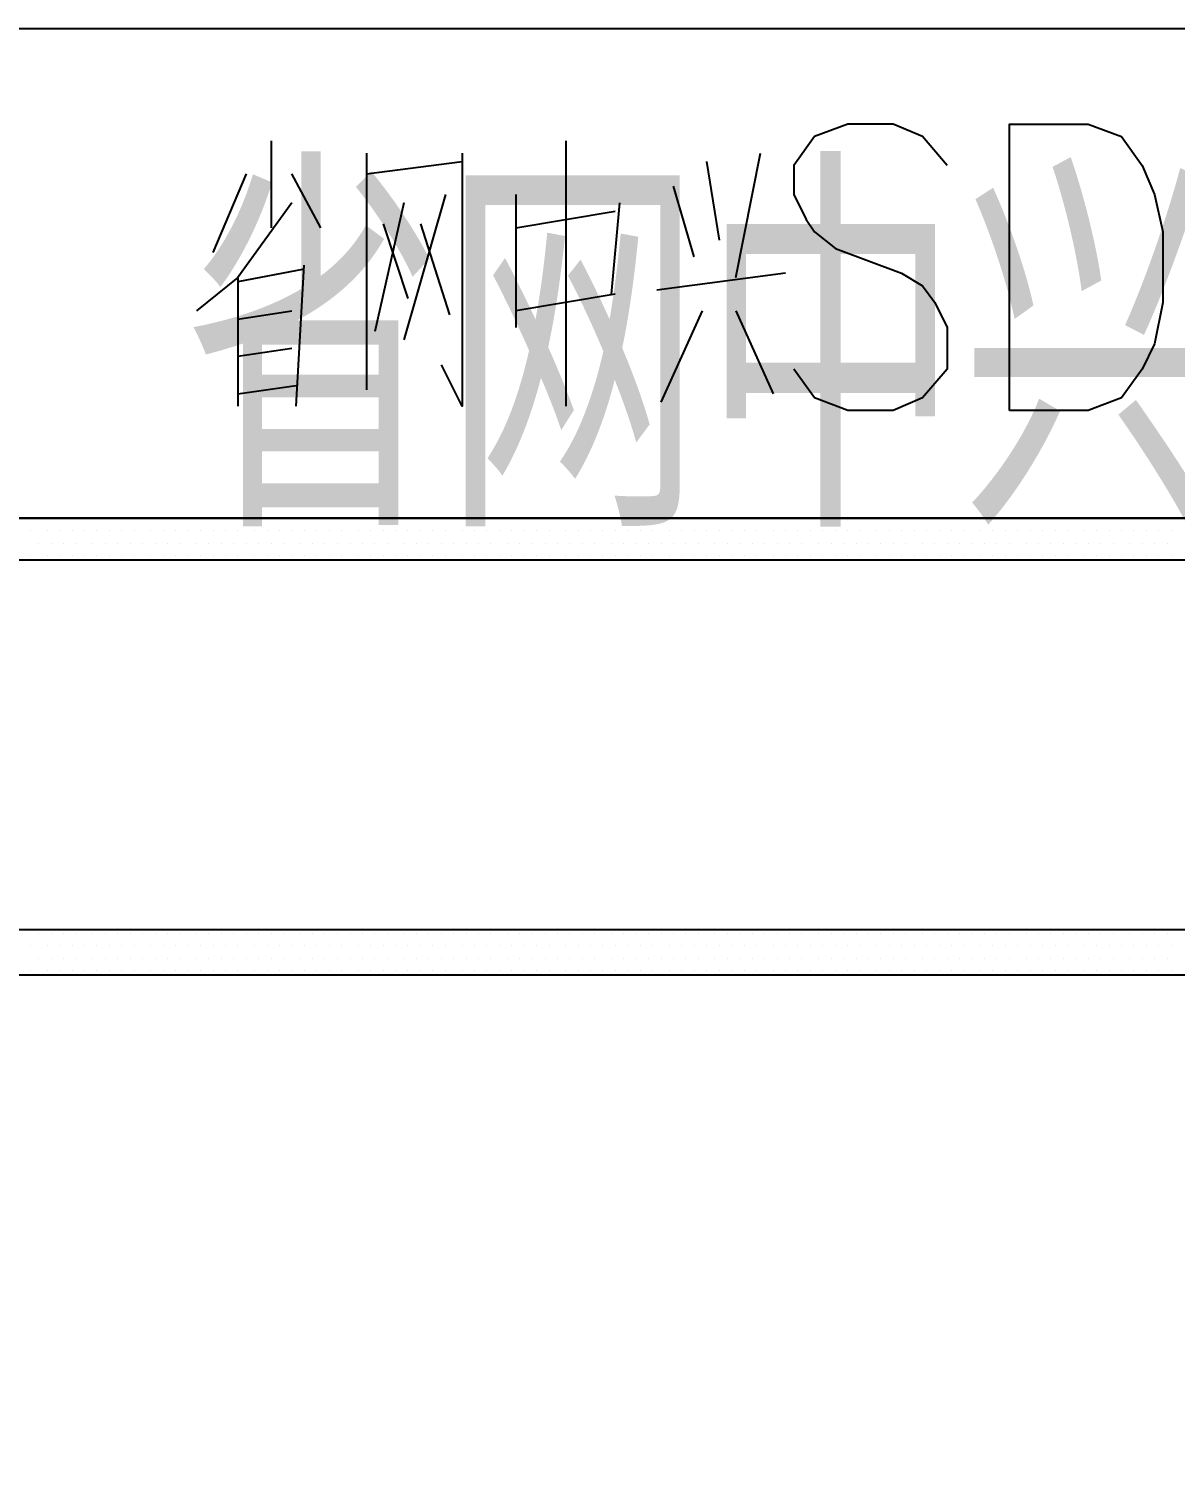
# Model space of a CAD drawing. Header units: metres. Extents: x 17 to 1264, y 17 to 859.
# Drawn here: x 364.1 to 403.91, y 723.38 to 772.99 of the extents above; entities that cross this region are included whole.
import ezdxf

# ---------------------------------------------------------------- set-up
doc = ezdxf.new("R2010")
doc.units = ezdxf.units.M
for name, color, linetype in [('LINES', 7, 'Continuous'), ('POLYLINES', 4, 'Continuous'), ('RECTS', 7, 'Continuous'), ('TEXTS', 3, 'Continuous')]:
    doc.layers.add(name, color=color, linetype=linetype)

msp = doc.modelspace()

# ---------------------------------------------------------------- linework, layer by layer
at = {"layer": 'LINES'}
for p, q in [((372.52, 769.1), (372.52, 766.08)), ((382.75, 769.1), (382.75, 759.89)), ((375.83, 768.67), (375.83, 760.46)), ((388.65, 764.35), (389.51, 768.67)), ((370.51, 765.22), (371.66, 767.95)), ((374.25, 766.08), (373.24, 767.95)), ((375.83, 767.95), (379.15, 768.38)), ((387.64, 768.38), (388.07, 765.65)), ((387.21, 765.07), (386.49, 767.52)), ((377.13, 766.94), (376.12, 762.48)), ((378.57, 767.23), (377.13, 762.19)), ((381.02, 767.23), (381.02, 762.62)), ((384.62, 766.94), (384.33, 763.78)), ((381.02, 766.08), (384.47, 766.66)), ((376.41, 766.22), (377.27, 763.63)), ((377.71, 766.22), (378.71, 763.06)), ((373.67, 764.64), (371.37, 764.21)), ((373.39, 759.89), (373.67, 764.78)), ((390.38, 764.5), (385.91, 763.92)), ((371.37, 764.35), (371.37, 759.89)), ((384.47, 763.78), (381.02, 763.2)), ((371.37, 762.91), (373.24, 763.2)), ((386.06, 760.03), (387.5, 763.2)), ((388.65, 763.2), (389.95, 760.32)), ((371.37, 761.62), (373.24, 761.9)), ((371.37, 760.32), (373.39, 760.61)), ((364.17, 755.57), (364.17, 755.57)), ((364.75, 755.57), (364.75, 755.57)), ((365.18, 755.57), (365.18, 755.57)), ((365.61, 755.57), (365.61, 755.57)), ((366.04, 755.57), (366.04, 755.57)), ((366.47, 755.57), (366.47, 755.57)), ((366.91, 755.57), (366.91, 755.57)), ((367.34, 755.57), (367.34, 755.57)), ((367.77, 755.57), (367.77, 755.57)), ((368.35, 755.57), (368.35, 755.57)), ((368.78, 755.57), (368.78, 755.57)), ((369.21, 755.57), (369.21, 755.57)), ((369.64, 755.57), (369.64, 755.57)), ((370.07, 755.57), (370.07, 755.57)), ((370.51, 755.57), (370.51, 755.57)), ((370.94, 755.57), (370.94, 755.57)), ((371.37, 755.57), (371.37, 755.57)), ((371.95, 755.57), (371.95, 755.57)), ((372.38, 755.57), (372.38, 755.57)), ((372.81, 755.57), (372.81, 755.57)), ((373.24, 755.57), (373.24, 755.57)), ((373.67, 755.57), (373.67, 755.57)), ((374.11, 755.57), (374.11, 755.57)), ((374.54, 755.57), (374.54, 755.57)), ((374.97, 755.57), (374.97, 755.57)), ((375.55, 755.57), (375.55, 755.57)), ((375.98, 755.57), (375.98, 755.57)), ((376.41, 755.57), (376.41, 755.57)), ((376.84, 755.57), (376.84, 755.57)), ((377.27, 755.57), (377.27, 755.57)), ((377.71, 755.57), (377.71, 755.57)), ((378.14, 755.57), (378.14, 755.57)), ((378.57, 755.57), (378.57, 755.57)), ((379.15, 755.57), (379.15, 755.57)), ((379.58, 755.57), (379.58, 755.57)), ((380.01, 755.57), (380.01, 755.57)), ((380.44, 755.57), (380.44, 755.57)), ((380.87, 755.57), (380.87, 755.57)), ((381.31, 755.57), (381.31, 755.57)), ((381.74, 755.57), (381.74, 755.57)), ((382.17, 755.57), (382.17, 755.57)), ((382.75, 755.57), (382.75, 755.57)), ((383.18, 755.57), (383.18, 755.57)), ((383.61, 755.57), (383.61, 755.57)), ((384.04, 755.57), (384.04, 755.57)), ((384.47, 755.57), (384.47, 755.57)), ((384.91, 755.57), (384.91, 755.57)), ((385.34, 755.57), (385.34, 755.57)), ((385.77, 755.57), (385.77, 755.57)), ((386.35, 755.57), (386.35, 755.57)), ((386.78, 755.57), (386.78, 755.57)), ((387.21, 755.57), (387.21, 755.57)), ((387.64, 755.57), (387.64, 755.57)), ((388.07, 755.57), (388.07, 755.57)), ((388.51, 755.57), (388.51, 755.57)), ((388.94, 755.57), (388.94, 755.57)), ((389.37, 755.57), (389.37, 755.57)), ((389.95, 755.57), (389.95, 755.57)), ((390.38, 755.57), (390.38, 755.57)), ((390.81, 755.57), (390.81, 755.57)), ((391.24, 755.57), (391.24, 755.57)), ((391.67, 755.57), (391.67, 755.57)), ((392.11, 755.57), (392.11, 755.57)), ((392.54, 755.57), (392.54, 755.57)), ((392.97, 755.57), (392.97, 755.57)), ((393.55, 755.57), (393.55, 755.57)), ((393.98, 755.57), (393.98, 755.57)), ((394.41, 755.57), (394.41, 755.57)), ((394.84, 755.57), (394.84, 755.57)), ((395.27, 755.57), (395.27, 755.57)), ((395.71, 755.57), (395.71, 755.57)), ((396.14, 755.57), (396.14, 755.57)), ((396.57, 755.57), (396.57, 755.57)), ((397.15, 755.57), (397.15, 755.57)), ((397.58, 755.57), (397.58, 755.57)), ((398.01, 755.57), (398.01, 755.57)), ((398.44, 755.57), (398.44, 755.57)), ((398.87, 755.57), (398.87, 755.57)), ((399.31, 755.57), (399.31, 755.57)), ((399.74, 755.57), (399.74, 755.57)), ((400.17, 755.57), (400.17, 755.57)), ((400.75, 755.57), (400.75, 755.57)), ((401.18, 755.57), (401.18, 755.57)), ((401.61, 755.57), (401.61, 755.57)), ((402.04, 755.57), (402.04, 755.57)), ((402.47, 755.57), (402.47, 755.57)), ((402.91, 755.57), (402.91, 755.57)), ((403.34, 755.57), (403.34, 755.57)), ((403.77, 755.57), (403.77, 755.57)), ((364.46, 755.14), (364.46, 755.14)), ((364.89, 755.14), (364.89, 755.14)), ((365.32, 755.14), (365.32, 755.14)), ((365.75, 755.14), (365.75, 755.14)), ((366.33, 755.14), (366.33, 755.14)), ((366.76, 755.14), (366.76, 755.14)), ((367.19, 755.14), (367.19, 755.14)), ((367.63, 755.14), (367.63, 755.14)), ((368.06, 755.14), (368.06, 755.14)), ((368.49, 755.14), (368.49, 755.14)), ((368.92, 755.14), (368.92, 755.14)), ((369.35, 755.14), (369.35, 755.14)), ((369.93, 755.14), (369.93, 755.14)), ((370.36, 755.14), (370.36, 755.14)), ((370.79, 755.14), (370.79, 755.14)), ((371.23, 755.14), (371.23, 755.14)), ((371.66, 755.14), (371.66, 755.14)), ((372.09, 755.14), (372.09, 755.14)), ((372.52, 755.14), (372.52, 755.14)), ((372.95, 755.14), (372.95, 755.14)), ((373.53, 755.14), (373.53, 755.14)), ((373.96, 755.14), (373.96, 755.14)), ((374.39, 755.14), (374.39, 755.14)), ((374.83, 755.14), (374.83, 755.14)), ((375.26, 755.14), (375.26, 755.14)), ((375.69, 755.14), (375.69, 755.14)), ((376.12, 755.14), (376.12, 755.14)), ((376.55, 755.14), (376.55, 755.14)), ((377.13, 755.14), (377.13, 755.14)), ((377.56, 755.14), (377.56, 755.14)), ((377.99, 755.14), (377.99, 755.14)), ((378.43, 755.14), (378.43, 755.14)), ((378.86, 755.14), (378.86, 755.14)), ((379.29, 755.14), (379.29, 755.14)), ((379.72, 755.14), (379.72, 755.14)), ((380.15, 755.14), (380.15, 755.14)), ((380.73, 755.14), (380.73, 755.14)), ((381.16, 755.14), (381.16, 755.14)), ((381.59, 755.14), (381.59, 755.14)), ((382.03, 755.14), (382.03, 755.14)), ((382.46, 755.14), (382.46, 755.14)), ((382.89, 755.14), (382.89, 755.14)), ((383.32, 755.14), (383.32, 755.14)), ((383.75, 755.14), (383.75, 755.14)), ((384.33, 755.14), (384.33, 755.14)), ((384.76, 755.14), (384.76, 755.14)), ((385.19, 755.14), (385.19, 755.14)), ((385.63, 755.14), (385.63, 755.14)), ((386.06, 755.14), (386.06, 755.14)), ((386.49, 755.14), (386.49, 755.14)), ((386.92, 755.14), (386.92, 755.14)), ((387.35, 755.14), (387.35, 755.14)), ((387.93, 755.14), (387.93, 755.14)), ((388.36, 755.14), (388.36, 755.14)), ((388.79, 755.14), (388.79, 755.14)), ((389.23, 755.14), (389.23, 755.14)), ((389.66, 755.14), (389.66, 755.14)), ((390.09, 755.14), (390.09, 755.14)), ((390.52, 755.14), (390.52, 755.14)), ((390.95, 755.14), (390.95, 755.14)), ((391.53, 755.14), (391.53, 755.14)), ((391.96, 755.14), (391.96, 755.14)), ((392.39, 755.14), (392.39, 755.14)), ((392.83, 755.14), (392.83, 755.14)), ((393.26, 755.14), (393.26, 755.14)), ((393.69, 755.14), (393.69, 755.14)), ((394.12, 755.14), (394.12, 755.14)), ((394.55, 755.14), (394.55, 755.14)), ((395.13, 755.14), (395.13, 755.14)), ((395.56, 755.14), (395.56, 755.14)), ((395.99, 755.14), (395.99, 755.14)), ((396.43, 755.14), (396.43, 755.14)), ((396.86, 755.14), (396.86, 755.14)), ((397.29, 755.14), (397.29, 755.14)), ((397.72, 755.14), (397.72, 755.14)), ((398.15, 755.14), (398.15, 755.14)), ((398.73, 755.14), (398.73, 755.14)), ((399.16, 755.14), (399.16, 755.14)), ((399.59, 755.14), (399.59, 755.14)), ((400.03, 755.14), (400.03, 755.14)), ((400.46, 755.14), (400.46, 755.14)), ((400.89, 755.14), (400.89, 755.14)), ((401.32, 755.14), (401.32, 755.14)), ((401.75, 755.14), (401.75, 755.14)), ((402.33, 755.14), (402.33, 755.14)), ((402.76, 755.14), (402.76, 755.14)), ((403.19, 755.14), (403.19, 755.14)), ((403.63, 755.14), (403.63, 755.14)), ((364.17, 754.7), (364.17, 754.7)), ((364.75, 754.7), (364.75, 754.7)), ((365.18, 754.7), (365.18, 754.7)), ((365.61, 754.7), (365.61, 754.7)), ((366.04, 754.7), (366.04, 754.7)), ((366.47, 754.7), (366.47, 754.7)), ((366.91, 754.7), (366.91, 754.7)), ((367.34, 754.7), (367.34, 754.7)), ((367.77, 754.7), (367.77, 754.7)), ((368.35, 754.7), (368.35, 754.7)), ((368.78, 754.7), (368.78, 754.7)), ((369.21, 754.7), (369.21, 754.7)), ((369.64, 754.7), (369.64, 754.7)), ((370.07, 754.7), (370.07, 754.7)), ((370.51, 754.7), (370.51, 754.7)), ((370.94, 754.7), (370.94, 754.7)), ((371.37, 754.7), (371.37, 754.7)), ((371.95, 754.7), (371.95, 754.7)), ((372.38, 754.7), (372.38, 754.7)), ((372.81, 754.7), (372.81, 754.7)), ((373.24, 754.7), (373.24, 754.7)), ((373.67, 754.7), (373.67, 754.7)), ((374.11, 754.7), (374.11, 754.7)), ((374.54, 754.7), (374.54, 754.7)), ((374.97, 754.7), (374.97, 754.7)), ((375.55, 754.7), (375.55, 754.7)), ((375.98, 754.7), (375.98, 754.7)), ((376.41, 754.7), (376.41, 754.7)), ((376.84, 754.7), (376.84, 754.7)), ((377.27, 754.7), (377.27, 754.7)), ((377.71, 754.7), (377.71, 754.7)), ((378.14, 754.7), (378.14, 754.7)), ((378.57, 754.7), (378.57, 754.7)), ((379.15, 754.7), (379.15, 754.7)), ((379.58, 754.7), (379.58, 754.7)), ((380.01, 754.7), (380.01, 754.7)), ((380.44, 754.7), (380.44, 754.7)), ((380.87, 754.7), (380.87, 754.7)), ((381.31, 754.7), (381.31, 754.7)), ((381.74, 754.7), (381.74, 754.7)), ((382.17, 754.7), (382.17, 754.7)), ((382.75, 754.7), (382.75, 754.7)), ((383.18, 754.7), (383.18, 754.7)), ((383.61, 754.7), (383.61, 754.7)), ((384.04, 754.7), (384.04, 754.7)), ((384.47, 754.7), (384.47, 754.7)), ((384.91, 754.7), (384.91, 754.7)), ((385.34, 754.7), (385.34, 754.7)), ((385.77, 754.7), (385.77, 754.7)), ((386.35, 754.7), (386.35, 754.7)), ((386.78, 754.7), (386.78, 754.7)), ((387.21, 754.7), (387.21, 754.7)), ((387.64, 754.7), (387.64, 754.7)), ((388.07, 754.7), (388.07, 754.7)), ((388.51, 754.7), (388.51, 754.7)), ((388.94, 754.7), (388.94, 754.7)), ((389.37, 754.7), (389.37, 754.7)), ((389.95, 754.7), (389.95, 754.7)), ((390.38, 754.7), (390.38, 754.7)), ((390.81, 754.7), (390.81, 754.7)), ((391.24, 754.7), (391.24, 754.7)), ((391.67, 754.7), (391.67, 754.7)), ((392.11, 754.7), (392.11, 754.7)), ((392.54, 754.7), (392.54, 754.7)), ((392.97, 754.7), (392.97, 754.7)), ((393.55, 754.7), (393.55, 754.7)), ((393.98, 754.7), (393.98, 754.7)), ((394.41, 754.7), (394.41, 754.7)), ((394.84, 754.7), (394.84, 754.7)), ((395.27, 754.7), (395.27, 754.7)), ((395.71, 754.7), (395.71, 754.7)), ((396.14, 754.7), (396.14, 754.7)), ((396.57, 754.7), (396.57, 754.7)), ((397.15, 754.7), (397.15, 754.7)), ((397.58, 754.7), (397.58, 754.7)), ((398.01, 754.7), (398.01, 754.7)), ((398.44, 754.7), (398.44, 754.7)), ((398.87, 754.7), (398.87, 754.7)), ((399.31, 754.7), (399.31, 754.7)), ((399.74, 754.7), (399.74, 754.7)), ((400.17, 754.7), (400.17, 754.7)), ((400.75, 754.7), (400.75, 754.7)), ((401.18, 754.7), (401.18, 754.7)), ((401.61, 754.7), (401.61, 754.7)), ((402.04, 754.7), (402.04, 754.7)), ((402.47, 754.7), (402.47, 754.7)), ((402.91, 754.7), (402.91, 754.7)), ((403.34, 754.7), (403.34, 754.7)), ((403.77, 754.7), (403.77, 754.7)), ((364.46, 741.6), (364.46, 741.6)), ((364.89, 741.6), (364.89, 741.6)), ((365.32, 741.6), (365.32, 741.6)), ((365.75, 741.6), (365.75, 741.6)), ((366.33, 741.6), (366.33, 741.6)), ((366.76, 741.6), (366.76, 741.6)), ((367.19, 741.6), (367.19, 741.6)), ((367.63, 741.6), (367.63, 741.6)), ((368.06, 741.6), (368.06, 741.6)), ((368.49, 741.6), (368.49, 741.6)), ((368.92, 741.6), (368.92, 741.6)), ((369.35, 741.6), (369.35, 741.6)), ((369.93, 741.6), (369.93, 741.6)), ((370.36, 741.6), (370.36, 741.6)), ((370.79, 741.6), (370.79, 741.6)), ((371.23, 741.6), (371.23, 741.6)), ((371.66, 741.6), (371.66, 741.6)), ((372.09, 741.6), (372.09, 741.6)), ((372.52, 741.6), (372.52, 741.6)), ((372.95, 741.6), (372.95, 741.6)), ((373.53, 741.6), (373.53, 741.6)), ((373.96, 741.6), (373.96, 741.6)), ((374.39, 741.6), (374.39, 741.6)), ((374.83, 741.6), (374.83, 741.6)), ((375.26, 741.6), (375.26, 741.6)), ((375.69, 741.6), (375.69, 741.6)), ((376.12, 741.6), (376.12, 741.6)), ((376.55, 741.6), (376.55, 741.6)), ((377.13, 741.6), (377.13, 741.6)), ((377.56, 741.6), (377.56, 741.6)), ((377.99, 741.6), (377.99, 741.6)), ((378.43, 741.6), (378.43, 741.6)), ((378.86, 741.6), (378.86, 741.6)), ((379.29, 741.6), (379.29, 741.6)), ((379.72, 741.6), (379.72, 741.6)), ((380.15, 741.6), (380.15, 741.6)), ((380.73, 741.6), (380.73, 741.6)), ((381.16, 741.6), (381.16, 741.6)), ((381.59, 741.6), (381.59, 741.6)), ((382.03, 741.6), (382.03, 741.6)), ((382.46, 741.6), (382.46, 741.6)), ((382.89, 741.6), (382.89, 741.6)), ((383.32, 741.6), (383.32, 741.6)), ((383.75, 741.6), (383.75, 741.6)), ((384.33, 741.6), (384.33, 741.6)), ((384.76, 741.6), (384.76, 741.6)), ((385.19, 741.6), (385.19, 741.6)), ((385.63, 741.6), (385.63, 741.6)), ((386.06, 741.6), (386.06, 741.6)), ((386.49, 741.6), (386.49, 741.6)), ((386.92, 741.6), (386.92, 741.6)), ((387.35, 741.6), (387.35, 741.6)), ((387.93, 741.6), (387.93, 741.6)), ((388.36, 741.6), (388.36, 741.6)), ((388.79, 741.6), (388.79, 741.6)), ((389.23, 741.6), (389.23, 741.6)), ((389.66, 741.6), (389.66, 741.6)), ((390.09, 741.6), (390.09, 741.6)), ((390.52, 741.6), (390.52, 741.6)), ((390.95, 741.6), (390.95, 741.6)), ((391.53, 741.6), (391.53, 741.6)), ((391.96, 741.6), (391.96, 741.6)), ((392.39, 741.6), (392.39, 741.6)), ((392.83, 741.6), (392.83, 741.6)), ((393.26, 741.6), (393.26, 741.6)), ((393.69, 741.6), (393.69, 741.6)), ((394.12, 741.6), (394.12, 741.6)), ((394.55, 741.6), (394.55, 741.6)), ((395.13, 741.6), (395.13, 741.6)), ((395.56, 741.6), (395.56, 741.6)), ((395.99, 741.6), (395.99, 741.6)), ((396.43, 741.6), (396.43, 741.6)), ((396.86, 741.6), (396.86, 741.6)), ((397.29, 741.6), (397.29, 741.6)), ((397.72, 741.6), (397.72, 741.6)), ((398.15, 741.6), (398.15, 741.6)), ((398.73, 741.6), (398.73, 741.6)), ((399.16, 741.6), (399.16, 741.6)), ((399.59, 741.6), (399.59, 741.6)), ((400.03, 741.6), (400.03, 741.6)), ((400.46, 741.6), (400.46, 741.6)), ((400.89, 741.6), (400.89, 741.6)), ((401.32, 741.6), (401.32, 741.6)), ((401.75, 741.6), (401.75, 741.6)), ((402.33, 741.6), (402.33, 741.6)), ((402.76, 741.6), (402.76, 741.6)), ((403.19, 741.6), (403.19, 741.6)), ((403.63, 741.6), (403.63, 741.6)), ((364.17, 741.17), (364.17, 741.17)), ((364.75, 741.17), (364.75, 741.17)), ((365.18, 741.17), (365.18, 741.17)), ((365.61, 741.17), (365.61, 741.17)), ((366.04, 741.17), (366.04, 741.17)), ((366.47, 741.17), (366.47, 741.17)), ((366.91, 741.17), (366.91, 741.17)), ((367.34, 741.17), (367.34, 741.17)), ((367.77, 741.17), (367.77, 741.17)), ((368.35, 741.17), (368.35, 741.17)), ((368.78, 741.17), (368.78, 741.17)), ((369.21, 741.17), (369.21, 741.17)), ((369.64, 741.17), (369.64, 741.17)), ((370.07, 741.17), (370.07, 741.17)), ((370.51, 741.17), (370.51, 741.17)), ((370.94, 741.17), (370.94, 741.17)), ((371.37, 741.17), (371.37, 741.17)), ((371.95, 741.17), (371.95, 741.17)), ((372.38, 741.17), (372.38, 741.17)), ((372.81, 741.17), (372.81, 741.17)), ((373.24, 741.17), (373.24, 741.17)), ((373.67, 741.17), (373.67, 741.17)), ((374.11, 741.17), (374.11, 741.17)), ((374.54, 741.17), (374.54, 741.17)), ((374.97, 741.17), (374.97, 741.17)), ((375.55, 741.17), (375.55, 741.17)), ((375.98, 741.17), (375.98, 741.17)), ((376.41, 741.17), (376.41, 741.17)), ((376.84, 741.17), (376.84, 741.17)), ((377.27, 741.17), (377.27, 741.17)), ((377.71, 741.17), (377.71, 741.17)), ((378.14, 741.17), (378.14, 741.17)), ((378.57, 741.17), (378.57, 741.17)), ((379.15, 741.17), (379.15, 741.17)), ((379.58, 741.17), (379.58, 741.17)), ((380.01, 741.17), (380.01, 741.17)), ((380.44, 741.17), (380.44, 741.17)), ((380.87, 741.17), (380.87, 741.17)), ((381.31, 741.17), (381.31, 741.17)), ((381.74, 741.17), (381.74, 741.17)), ((382.17, 741.17), (382.17, 741.17)), ((382.75, 741.17), (382.75, 741.17)), ((383.18, 741.17), (383.18, 741.17)), ((383.61, 741.17), (383.61, 741.17)), ((384.04, 741.17), (384.04, 741.17)), ((384.47, 741.17), (384.47, 741.17)), ((384.91, 741.17), (384.91, 741.17)), ((385.34, 741.17), (385.34, 741.17)), ((385.77, 741.17), (385.77, 741.17)), ((386.35, 741.17), (386.35, 741.17)), ((386.78, 741.17), (386.78, 741.17)), ((387.21, 741.17), (387.21, 741.17)), ((387.64, 741.17), (387.64, 741.17)), ((388.07, 741.17), (388.07, 741.17)), ((388.51, 741.17), (388.51, 741.17)), ((388.94, 741.17), (388.94, 741.17)), ((389.37, 741.17), (389.37, 741.17)), ((389.95, 741.17), (389.95, 741.17)), ((390.38, 741.17), (390.38, 741.17)), ((390.81, 741.17), (390.81, 741.17)), ((391.24, 741.17), (391.24, 741.17)), ((391.67, 741.17), (391.67, 741.17)), ((392.11, 741.17), (392.11, 741.17)), ((392.54, 741.17), (392.54, 741.17)), ((392.97, 741.17), (392.97, 741.17)), ((393.55, 741.17), (393.55, 741.17)), ((393.98, 741.17), (393.98, 741.17)), ((394.41, 741.17), (394.41, 741.17)), ((394.84, 741.17), (394.84, 741.17)), ((395.27, 741.17), (395.27, 741.17)), ((395.71, 741.17), (395.71, 741.17)), ((396.14, 741.17), (396.14, 741.17)), ((396.57, 741.17), (396.57, 741.17)), ((397.15, 741.17), (397.15, 741.17)), ((397.58, 741.17), (397.58, 741.17)), ((398.01, 741.17), (398.01, 741.17)), ((398.44, 741.17), (398.44, 741.17)), ((398.87, 741.17), (398.87, 741.17)), ((399.31, 741.17), (399.31, 741.17)), ((399.74, 741.17), (399.74, 741.17)), ((400.17, 741.17), (400.17, 741.17)), ((400.75, 741.17), (400.75, 741.17)), ((401.18, 741.17), (401.18, 741.17)), ((401.61, 741.17), (401.61, 741.17)), ((402.04, 741.17), (402.04, 741.17)), ((402.47, 741.17), (402.47, 741.17)), ((402.91, 741.17), (402.91, 741.17)), ((403.34, 741.17), (403.34, 741.17)), ((403.77, 741.17), (403.77, 741.17)), ((364.46, 740.74), (364.46, 740.74)), ((364.89, 740.74), (364.89, 740.74)), ((365.32, 740.74), (365.32, 740.74)), ((365.75, 740.74), (365.75, 740.74)), ((366.33, 740.74), (366.33, 740.74)), ((366.76, 740.74), (366.76, 740.74)), ((367.19, 740.74), (367.19, 740.74)), ((367.63, 740.74), (367.63, 740.74)), ((368.06, 740.74), (368.06, 740.74)), ((368.49, 740.74), (368.49, 740.74)), ((368.92, 740.74), (368.92, 740.74)), ((369.35, 740.74), (369.35, 740.74)), ((369.93, 740.74), (369.93, 740.74)), ((370.36, 740.74), (370.36, 740.74)), ((370.79, 740.74), (370.79, 740.74)), ((371.23, 740.74), (371.23, 740.74)), ((371.66, 740.74), (371.66, 740.74)), ((372.09, 740.74), (372.09, 740.74)), ((372.52, 740.74), (372.52, 740.74)), ((372.95, 740.74), (372.95, 740.74)), ((373.53, 740.74), (373.53, 740.74)), ((373.96, 740.74), (373.96, 740.74)), ((374.39, 740.74), (374.39, 740.74)), ((374.83, 740.74), (374.83, 740.74)), ((375.26, 740.74), (375.26, 740.74)), ((375.69, 740.74), (375.69, 740.74)), ((376.12, 740.74), (376.12, 740.74)), ((376.55, 740.74), (376.55, 740.74)), ((377.13, 740.74), (377.13, 740.74)), ((377.56, 740.74), (377.56, 740.74)), ((377.99, 740.74), (377.99, 740.74)), ((378.43, 740.74), (378.43, 740.74)), ((378.86, 740.74), (378.86, 740.74)), ((379.29, 740.74), (379.29, 740.74)), ((379.72, 740.74), (379.72, 740.74)), ((380.15, 740.74), (380.15, 740.74)), ((380.73, 740.74), (380.73, 740.74)), ((381.16, 740.74), (381.16, 740.74)), ((381.59, 740.74), (381.59, 740.74)), ((382.03, 740.74), (382.03, 740.74)), ((382.46, 740.74), (382.46, 740.74)), ((382.89, 740.74), (382.89, 740.74)), ((383.32, 740.74), (383.32, 740.74)), ((383.75, 740.74), (383.75, 740.74)), ((384.33, 740.74), (384.33, 740.74)), ((384.76, 740.74), (384.76, 740.74)), ((385.19, 740.74), (385.19, 740.74)), ((385.63, 740.74), (385.63, 740.74)), ((386.06, 740.74), (386.06, 740.74)), ((386.49, 740.74), (386.49, 740.74)), ((386.92, 740.74), (386.92, 740.74)), ((387.35, 740.74), (387.35, 740.74)), ((387.93, 740.74), (387.93, 740.74)), ((388.36, 740.74), (388.36, 740.74)), ((388.79, 740.74), (388.79, 740.74)), ((389.23, 740.74), (389.23, 740.74)), ((389.66, 740.74), (389.66, 740.74)), ((390.09, 740.74), (390.09, 740.74)), ((390.52, 740.74), (390.52, 740.74)), ((390.95, 740.74), (390.95, 740.74)), ((391.53, 740.74), (391.53, 740.74)), ((391.96, 740.74), (391.96, 740.74)), ((392.39, 740.74), (392.39, 740.74)), ((392.83, 740.74), (392.83, 740.74)), ((393.26, 740.74), (393.26, 740.74)), ((393.69, 740.74), (393.69, 740.74)), ((394.12, 740.74), (394.12, 740.74)), ((394.55, 740.74), (394.55, 740.74)), ((395.13, 740.74), (395.13, 740.74)), ((395.56, 740.74), (395.56, 740.74)), ((395.99, 740.74), (395.99, 740.74)), ((396.43, 740.74), (396.43, 740.74)), ((396.86, 740.74), (396.86, 740.74)), ((397.29, 740.74), (397.29, 740.74)), ((397.72, 740.74), (397.72, 740.74)), ((398.15, 740.74), (398.15, 740.74)), ((398.73, 740.74), (398.73, 740.74)), ((399.16, 740.74), (399.16, 740.74)), ((399.59, 740.74), (399.59, 740.74)), ((400.03, 740.74), (400.03, 740.74)), ((400.46, 740.74), (400.46, 740.74)), ((400.89, 740.74), (400.89, 740.74)), ((401.32, 740.74), (401.32, 740.74)), ((401.75, 740.74), (401.75, 740.74)), ((402.33, 740.74), (402.33, 740.74)), ((402.76, 740.74), (402.76, 740.74)), ((403.19, 740.74), (403.19, 740.74)), ((403.63, 740.74), (403.63, 740.74)), ((332.92, 740.16), (479.66, 740.16)), ((364.17, 740.3), (364.17, 740.3)), ((364.75, 740.3), (364.75, 740.3)), ((365.18, 740.3), (365.18, 740.3)), ((365.61, 740.3), (365.61, 740.3)), ((366.04, 740.3), (366.04, 740.3)), ((366.47, 740.3), (366.47, 740.3)), ((366.91, 740.3), (366.91, 740.3)), ((367.34, 740.3), (367.34, 740.3)), ((367.77, 740.3), (367.77, 740.3)), ((368.35, 740.3), (368.35, 740.3)), ((368.78, 740.3), (368.78, 740.3)), ((369.21, 740.3), (369.21, 740.3)), ((369.64, 740.3), (369.64, 740.3)), ((370.07, 740.3), (370.07, 740.3)), ((370.51, 740.3), (370.51, 740.3)), ((370.94, 740.3), (370.94, 740.3)), ((371.37, 740.3), (371.37, 740.3)), ((371.95, 740.3), (371.95, 740.3)), ((372.38, 740.3), (372.38, 740.3)), ((372.81, 740.3), (372.81, 740.3)), ((373.24, 740.3), (373.24, 740.3)), ((373.67, 740.3), (373.67, 740.3)), ((374.11, 740.3), (374.11, 740.3)), ((374.54, 740.3), (374.54, 740.3)), ((374.97, 740.3), (374.97, 740.3)), ((375.55, 740.3), (375.55, 740.3)), ((375.98, 740.3), (375.98, 740.3)), ((376.41, 740.3), (376.41, 740.3)), ((376.84, 740.3), (376.84, 740.3)), ((377.27, 740.3), (377.27, 740.3)), ((377.71, 740.3), (377.71, 740.3)), ((378.14, 740.3), (378.14, 740.3)), ((378.57, 740.3), (378.57, 740.3)), ((379.15, 740.3), (379.15, 740.3)), ((379.58, 740.3), (379.58, 740.3)), ((380.01, 740.3), (380.01, 740.3)), ((380.44, 740.3), (380.44, 740.3)), ((380.87, 740.3), (380.87, 740.3)), ((381.31, 740.3), (381.31, 740.3)), ((381.74, 740.3), (381.74, 740.3)), ((382.17, 740.3), (382.17, 740.3)), ((382.75, 740.3), (382.75, 740.3)), ((383.18, 740.3), (383.18, 740.3)), ((383.61, 740.3), (383.61, 740.3)), ((384.04, 740.3), (384.04, 740.3)), ((384.47, 740.3), (384.47, 740.3)), ((384.91, 740.3), (384.91, 740.3)), ((385.34, 740.3), (385.34, 740.3)), ((385.77, 740.3), (385.77, 740.3)), ((386.35, 740.3), (386.35, 740.3)), ((386.78, 740.3), (386.78, 740.3)), ((387.21, 740.3), (387.21, 740.3)), ((387.64, 740.3), (387.64, 740.3)), ((388.07, 740.3), (388.07, 740.3)), ((388.51, 740.3), (388.51, 740.3)), ((388.94, 740.3), (388.94, 740.3)), ((389.37, 740.3), (389.37, 740.3)), ((389.95, 740.3), (389.95, 740.3)), ((390.38, 740.3), (390.38, 740.3)), ((390.81, 740.3), (390.81, 740.3)), ((391.24, 740.3), (391.24, 740.3)), ((391.67, 740.3), (391.67, 740.3)), ((392.11, 740.3), (392.11, 740.3)), ((392.54, 740.3), (392.54, 740.3)), ((392.97, 740.3), (392.97, 740.3)), ((393.55, 740.3), (393.55, 740.3)), ((393.98, 740.3), (393.98, 740.3)), ((394.41, 740.3), (394.41, 740.3)), ((394.84, 740.3), (394.84, 740.3)), ((395.27, 740.3), (395.27, 740.3)), ((395.71, 740.3), (395.71, 740.3)), ((396.14, 740.3), (396.14, 740.3)), ((396.57, 740.3), (396.57, 740.3)), ((397.15, 740.3), (397.15, 740.3)), ((397.58, 740.3), (397.58, 740.3)), ((398.01, 740.3), (398.01, 740.3)), ((398.44, 740.3), (398.44, 740.3)), ((398.87, 740.3), (398.87, 740.3)), ((399.31, 740.3), (399.31, 740.3)), ((399.74, 740.3), (399.74, 740.3)), ((400.17, 740.3), (400.17, 740.3)), ((400.75, 740.3), (400.75, 740.3)), ((401.18, 740.3), (401.18, 740.3)), ((401.61, 740.3), (401.61, 740.3)), ((402.04, 740.3), (402.04, 740.3)), ((402.47, 740.3), (402.47, 740.3)), ((402.91, 740.3), (402.91, 740.3)), ((403.34, 740.3), (403.34, 740.3)), ((403.77, 740.3), (403.77, 740.3))]:
    msp.add_line(p, q, dxfattribs=at)
at = {"layer": 'POLYLINES'}
for points in [[(395.99, 768.24), (395.13, 769.25), (394.12, 769.68), (392.54, 769.68), (391.39, 769.25), (390.67, 768.24), (390.67, 767.23), (391.1, 766.37), (391.39, 765.94), (392.11, 765.36), (394.41, 764.5), (395.13, 764.06), (395.56, 763.49), (395.99, 762.62), (395.99, 761.18), (395.13, 760.18), (394.12, 759.74), (392.54, 759.74), (391.39, 760.18), (390.67, 761.18)], [(398.15, 759.74), (398.15, 769.68), (400.89, 769.68), (402.04, 769.25), (402.76, 768.24), (403.19, 767.23), (403.48, 765.94), (403.48, 763.49), (403.19, 762.05), (402.76, 761.18), (402.04, 760.18), (400.89, 759.74), (398.15, 759.74)], [(379.15, 768.67), (379.15, 759.89), (378.43, 761.33)], [(373.24, 766.94), (371.37, 764.35), (369.93, 763.2)]]:
    msp.add_lwpolyline(points, dxfattribs=at)
at = {"layer": 'RECTS'}
for points in [[(324.43, 772.99), (494.49, 772.99), (494.49, 756), (324.43, 756)], [(324.43, 756), (494.49, 756), (494.49, 132.34), (324.43, 132.34)], [(325.87, 754.56), (493.05, 754.56), (493.05, 133.78), (325.87, 133.78)], [(331.48, 741.74), (487.43, 741.74), (487.43, 143.42), (331.48, 143.42)], [(332.92, 740.16), (485.99, 740.16), (485.99, 144.86), (332.92, 144.86)]]:
    msp.add_lwpolyline(points, dxfattribs=at)

# ---------------------------------------------------------------- texts
at = {"layer": 'TEXTS', "width": 0.664519}
msp.add_text('省网中兴SDH设备屏', height=10.4, dxfattribs=at).set_placement((369.5, 756.83))

doc.saveas('drawing.dxf')
